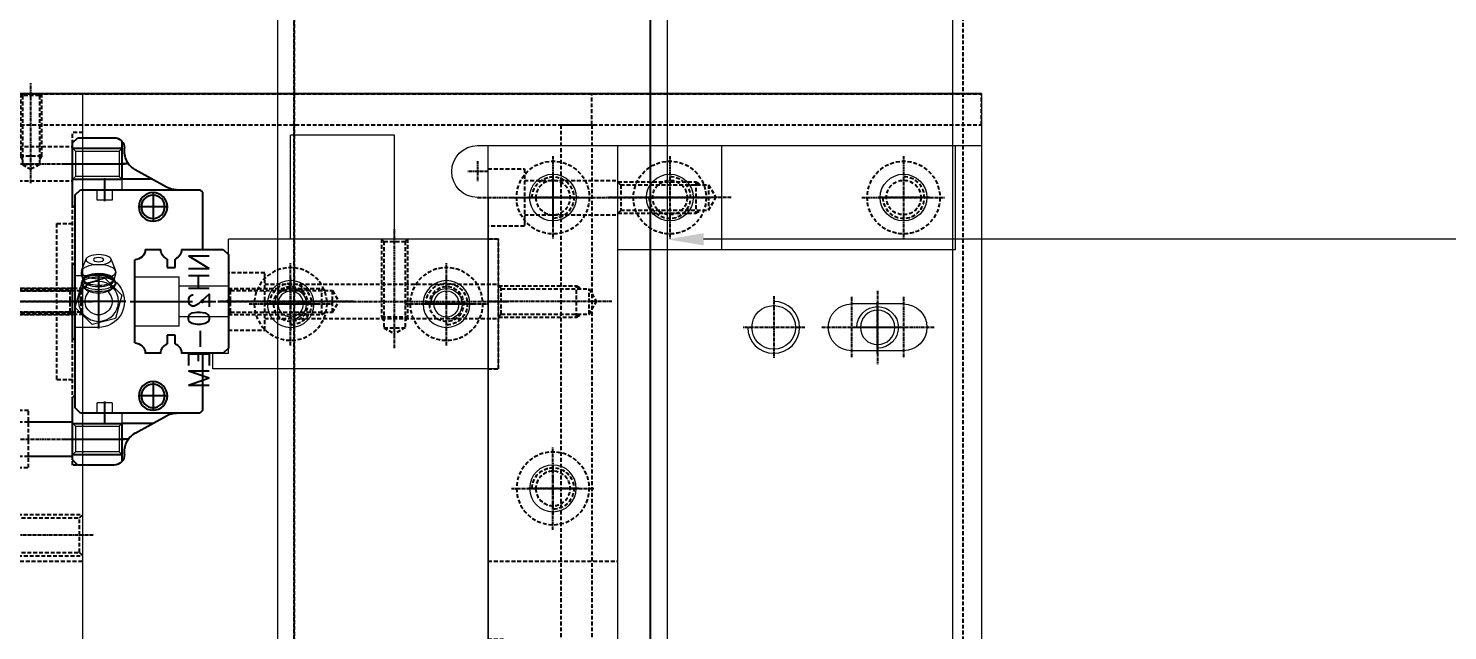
# Model space of a CAD drawing. Header units: millimetres. Extents: x -32759 to 129432, y 390 to 54305.
# Drawn here: x 21169 to 21442.2, y 26033.5 to 26149.5 of the extents above; entities that cross this region are included whole.
import ezdxf

# ---------------------------------------------------------------- set-up
doc = ezdxf.new("R2010")
doc.units = ezdxf.units.MM
for name, pattern in [('AM_ISO08W050', [18, 12, -1.5, 3, -1.5]), ('CENTER', [2, 1.25, -0.25, 0.25, -0.25]), ('HIDDEN', [0.375, 0.25, -0.125])]:
    doc.linetypes.add(name, pattern=pattern)
for name, color, linetype, lineweight in [('_BODY', 7, 'Continuous', 13), ('AM_4', 3, 'Continuous', 25), ('AM_5', 3, 'Continuous', 25), ('AM_7', 4, 'AM_ISO08W050', 25), ('AM_9', 253, 'Continuous', 0), ('ConnectionPoints', 7, 'Continuous', 50)]:
    doc.layers.add(name, color=color, linetype=linetype, lineweight=lineweight)
doc.layers.add('CL', color=1, linetype='CENTER')
doc.layers.add('HL', color=2, linetype='HIDDEN')
doc.styles.add('ROAMNS', font='romans.shx', dxfattribs={"width": 0.8, "bigfont": 'whgtxt.shx'})
doc.styles.add('한글', font='romans.shx', dxfattribs={"height": 4, "bigfont": 'whgtxt.shx'})
doc.dimstyles.new('2 작은 한덕_도면칫수', dxfattribs={"dimscale": 3.5, "dimtxt": 3.3, "dimasz": 2, "dimexe": 0.65, "dimexo": 1.25, "dimgap": 1, "dimtad": 1, "dimdec": 1, "dimrnd": 0.5, "dimdsep": 46, "dimtxsty": 'ROAMNS', "dimcen": 0, "dimclrd": 7, "dimclre": 7, "dimclrt": 2, "dimadec": 0, "dimazin": 2, "dimtp": 0.1, "dimtm": 0.1, "dimtfac": 0.71, "dimtdec": 1, "dimtmove": 0, "dimatfit": 3, "dimfxl": 1, "dimlwd": -1, "dimlwe": -1, "dimarcsym": 1})

# ---------------------------------------------------------------- blocks, each defined once
blk = doc.blocks.new('*D1435')
at = {"color": 7, "linetype": 'ByBlock', "ltscale": 0.5, "transparency": 16777216}
for p, q in [((270973.91, 139657.39), (270973.91, 138826.55)), ((269635.91, 139041.5), (269635.91, 138826.55)), ((270966.91, 138828.83), (269642.91, 138828.83))]:
    blk.add_line(p, q, dxfattribs=at)
at = {"color": 7, "ltscale": 0.5, "transparency": 16777216}
for points in [[(269642.91, 138830), (269642.91, 138827.66), (269635.91, 138828.83)], [(270966.91, 138830), (270966.91, 138827.66), (270973.91, 138828.83)]]:
    blk.add_solid(points, dxfattribs=at)
at = {"layer": 'Defpoints', "color": 0, "ltscale": 0.5, "transparency": 16777216}
for p in [(270973.91, 139661.76), (269635.91, 139045.87), (269635.91, 138828.83)]:
    blk.add_point(p, dxfattribs=at)
at = {"color": 2, "ltscale": 0.5, "transparency": 16777216, "insert": (270304.91, 138838.1), "char_height": 11.55, "attachment_point": 5, "style": 'ROAMNS'}
blk.add_mtext('1338', dxfattribs=at)
blk = doc.blocks.new('yiiyik')
at = {"ltscale": 0.5}
for p, q in [((205215.39, 28869.14), (202315.39, 28869.14)), ((202315.39, 28794.14), (205215.39, 28794.14))]:
    blk.add_line(p, q, dxfattribs=at)
at = {"layer": 'HL', "ltscale": 3}
for p, q in [((202315.39, 28865.94), (205215.39, 28865.94)), ((202315.39, 28797.34), (205215.39, 28797.34))]:
    blk.add_line(p, q, dxfattribs=at)
blk = doc.blocks.new('78544')
at = {"color": 0}
blk.add_blockref('yiiyik', (-12321.08, -5825.08), dxfattribs=at)
blk = doc.blocks.new('5WW')
at = {"ltscale": 0.5}
for p, q in [((194368.82, 19052.97), (192913.82, 19052.97)), ((192913.82, 18977.97), (194368.82, 18977.97))]:
    blk.add_line(p, q, dxfattribs=at)
at = {"layer": 'HL', "ltscale": 3}
for p, q in [((192913.82, 19049.77), (194368.82, 19049.77)), ((192913.82, 18981.17), (194368.82, 18981.17))]:
    blk.add_line(p, q, dxfattribs=at)
blk = doc.blocks.new('567W55')
at = {"ltscale": 0.5}
blk.add_line((194983.82, 20204.46), (194373.82, 20204.46), dxfattribs=at)
blk = doc.blocks.new('574534')
for name, p in [('567W55', (0, 0)), ('5WW', (615, 1151.49))]:
    blk.add_blockref(name, p)
blk = doc.blocks.new('TUWW')
at = {"ltscale": 0.5}
blk.add_circle((205051.78, 17531.93), 3.32, dxfattribs=at)
at = {"color": 1, "ltscale": 0.5}
blk.add_arc((205051.78, 17531.93), 4, 270, 180, dxfattribs=at)
at = {"layer": 'CL', "ltscale": 0.5}
for p, q in [((205051.78, 17536.93), (205051.78, 17526.93)), ((205046.78, 17531.93), (205056.78, 17531.93))]:
    blk.add_line(p, q, dxfattribs=at)
blk = doc.blocks.new('573QR')
at = {"ltscale": 0.5}
for p, q in [((204990.39, 18169.2), (204670.39, 18169.2)), ((204990.39, 17804.2), (204990.39, 18169.2))]:
    blk.add_line(p, q, dxfattribs=at)
blk.add_blockref('TUWW', (-106.39, 617.27))
blk = doc.blocks.new('46YWWRW')
at = {"layer": 'HL', "ltscale": 3}
for p, q in [((205225.37, 17333.38), (205590.37, 17333.38)), ((205515.37, 17327.38), (205515.37, 17333.38)), ((205590.37, 17327.38), (205590.37, 17333.38)), ((205225.37, 17327.38), (205590.37, 17327.38))]:
    blk.add_line(p, q, dxfattribs=at)
blk = doc.blocks.new('567ETW')
at = {"layer": 'HL', "ltscale": 3}
for p, q in [((204676.39, 17327.38), (204676.39, 17333.38)), ((204984.39, 17333.38), (204676.39, 17333.38)), ((204984.39, 17327.38), (204984.39, 17333.38)), ((204984.39, 17327.38), (204676.39, 17327.38))]:
    blk.add_line(p, q, dxfattribs=at)
blk = doc.blocks.new('56WERWR')
for name, p in [('573QR', (0, 203.47)), ('567ETW', (0, 964.29))]:
    blk.add_blockref(name, p)
at = {"xscale": -1, "rotation": 270}
blk.add_blockref('46YWWRW', (187657.01, -187217.7), dxfattribs=at)
blk = doc.blocks.new('rtuwerw')
at = {"color": 6, "ltscale": 0.5}
blk.add_line((217091.65, 19895.93), (217428.65, 19895.93), dxfattribs=at)
at = {"layer": 'HL', "ltscale": 3}
blk.add_line((217089.65, 19897.93), (217428.65, 19897.93), dxfattribs=at)
blk = doc.blocks.new('6rw4w')
blk.add_blockref('rtuwerw', (-2107.45, 2362.63))
blk = doc.blocks.new('T7IRTY')
at = {"layer": 'AM_4'}
for p, q in [((294078.03, 23800.7), (294077.03, 23799.71)), ((294090.04, 23800.7), (294078.03, 23800.7)), ((294090.53, 23800.21), (294090.04, 23800.7)), ((294101.53, 23800.7), (294101.03, 23800.21)), ((294115.54, 23800.7), (294101.53, 23800.7)), ((294116.03, 23800.21), (294115.54, 23800.7)), ((294127.03, 23800.7), (294126.53, 23800.21)), ((294139.04, 23800.7), (294127.03, 23800.7)), ((294140.03, 23799.71), (294139.04, 23800.7)), ((294077.03, 23799.71), (294077.03, 23792.7)), ((294088.03, 23800.2), (294087.03, 23799.2)), ((294087.03, 23799.2), (294087.03, 23776.2)), ((294129.03, 23800.2), (294088.03, 23800.2)), ((294101.03, 23800.21), (294090.53, 23800.21)), ((294126.53, 23800.21), (294116.03, 23800.21)), ((294130.03, 23799.2), (294129.03, 23800.2)), ((294130.03, 23776.2), (294130.03, 23799.2)), ((294140.03, 23792.7), (294140.03, 23799.71)), ((294077.71, 23791.2), (294085.03, 23791.2)), ((294079.68, 23790.7), (294079.03, 23790.7)), ((294082.03, 23789.94), (294082.03, 23791.2)), ((294085.03, 23785.31), (294085.03, 23791.2)), ((294132.03, 23785.31), (294132.03, 23791.2)), ((294132.03, 23791.2), (294139.36, 23791.2)), ((294135.03, 23789.94), (294135.03, 23791.2)), ((294138.03, 23790.7), (294137.39, 23790.7)), ((294086.53, 23782.61), (294083.18, 23788.65)), ((294116.52, 23788.7), (294100.55, 23788.7)), ((294133.89, 23788.65), (294130.54, 23782.61)), ((294098.53, 23786.7), (294098.53, 23783.72)), ((294118.53, 23783.72), (294118.53, 23786.7)), ((294100.38, 23782.46), (294102.03, 23782.46)), ((294102.03, 23782.45), (294100.38, 23782.45)), ((294102.03, 23782.46), (294102.03, 23780.96)), ((294115.03, 23782.46), (294116.69, 23782.46)), ((294115.03, 23780.96), (294115.03, 23782.46)), ((294116.69, 23782.45), (294115.03, 23782.45)), ((294098.53, 23779.7), (294098.53, 23771.7)), ((294102.03, 23780.96), (294100.38, 23780.96)), ((294116.69, 23780.96), (294115.03, 23780.96)), ((294118.53, 23771.7), (294118.53, 23779.7)), ((294087.03, 23776.2), (294087.53, 23775.7)), ((294129.53, 23775.7), (294130.03, 23776.2)), ((294087.53, 23775.7), (294098.53, 23775.7)), ((294118.53, 23775.7), (294129.53, 23775.7)), ((294098.53, 23771.7), (294099.53, 23770.7)), ((294099.53, 23770.7), (294117.53, 23770.7)), ((294117.53, 23770.7), (294118.53, 23771.7))]:
    blk.add_line(p, q, dxfattribs=at)
for points in [[(294082.03, 23789.94), (294082.29, 23789.74), (294082.52, 23789.52), (294082.75, 23789.28), (294082.95, 23789.02), (294083.18, 23788.65)], [(294133.89, 23788.65), (294134.06, 23788.92), (294134.24, 23789.18), (294134.46, 23789.43), (294134.7, 23789.66), (294135.03, 23789.94)]]:
    blk.add_lwpolyline(points, dxfattribs=at)
for centre, radius in [((294090.33, 23785.2), 2.75), ((294090.33, 23785.2), 2.25), ((294126.73, 23785.2), 2.75), ((294126.73, 23785.2), 2.25)]:
    blk.add_circle(centre, radius, dxfattribs=at)
for centre, radius, start, end in [((294079.03, 23792.7), 2, 180, 270), ((294138.03, 23792.7), 2, 270, 0), ((294079.68, 23786.7), 4, 53.9938, 90), ((294137.39, 23786.7), 4, 90, 126.0063), ((294098.46, 23788.78), 2.08, 271.9595, 357.9866), ((294118.61, 23788.78), 2.08, 182.0134, 268.0405), ((294083.03, 23780.67), 4, 0, 29.0571), ((294098.46, 23781.64), 2.08, 23.1458, 88.0405), ((294098.46, 23781.64), 2.08, 23.1458, 88.0405), ((294118.61, 23781.64), 2.08, 91.9595, 156.8542), ((294118.61, 23781.64), 2.08, 91.9595, 156.8534), ((294134.03, 23780.67), 4, 150.9429, 180), ((294098.46, 23781.78), 2.08, 271.9595, 336.8542), ((294118.61, 23781.78), 2.08, 203.1458, 268.0405)]:
    blk.add_arc(centre, radius, start, end, dxfattribs=at)
at = {"layer": 'AM_5'}
for p, q in [((294079.03, 23800.7), (294079.03, 23791.2)), ((294085.03, 23800.7), (294085.03, 23791.2)), ((294132.03, 23800.7), (294132.03, 23791.2)), ((294138.03, 23800.7), (294138.03, 23791.2))]:
    blk.add_line(p, q, dxfattribs=at)
at = {"layer": 'AM_7'}
for p, q in [((294082.03, 23802.23), (294082.03, 23790.68)), ((294108.53, 23790.45), (294108.53, 23800.95)), ((294135.03, 23802.23), (294135.03, 23790.68)), ((294103.28, 23795.7), (294113.78, 23795.7)), ((294089.23, 23794.5), (294084.83, 23794.5)), ((294132.23, 23794.5), (294127.83, 23794.5)), ((294108.53, 23789.6), (294108.53, 23769.8)), ((294090.33, 23782.32), (294090.33, 23788.09)), ((294126.73, 23782.32), (294126.73, 23788.09)), ((294087.45, 23785.2), (294093.22, 23785.2)), ((294123.85, 23785.2), (294129.62, 23785.2))]:
    blk.add_line(p, q, dxfattribs=at)
at = {"layer": 'AM_9'}
for p, q in [((294079.03, 23800.7), (294079.58, 23800.16)), ((294084.49, 23800.16), (294085.03, 23800.7)), ((294132.03, 23800.7), (294132.58, 23800.16)), ((294137.49, 23800.16), (294138.03, 23800.7)), ((294079.58, 23800.16), (294079.58, 23791.75)), ((294079.58, 23800.16), (294084.49, 23800.16)), ((294084.49, 23791.75), (294084.49, 23800.16)), ((294102.6, 23798.96), (294100.34, 23798.07)), ((294103.53, 23800.2), (294103.53, 23795.7)), ((294104.27, 23798.66), (294103.99, 23798.31)), ((294104, 23798.33), (294104.02, 23798.35)), ((294105.27, 23798.97), (294104.07, 23794.51)), ((294105.23, 23799), (294104.87, 23799)), ((294109.73, 23800.17), (294105.27, 23798.97)), ((294106.41, 23797.96), (294105.83, 23798.66)), ((294113, 23796.9), (294109.73, 23800.17)), ((294113.53, 23795.7), (294113.53, 23800.2)), ((294132.58, 23800.16), (294132.58, 23791.75)), ((294132.58, 23800.16), (294137.49, 23800.16)), ((294137.49, 23791.75), (294137.49, 23800.16)), ((294089.03, 23795.95), (294087.03, 23795.95)), ((294089.03, 23793.05), (294089.03, 23795.95)), ((294111.8, 23792.44), (294113, 23796.9)), ((294128.03, 23793.05), (294128.03, 23795.95)), ((294130.03, 23795.95), (294128.03, 23795.95)), ((294087.03, 23793.05), (294089.03, 23793.05)), ((294100.34, 23793.33), (294102.6, 23792.45)), ((294103.99, 23793.1), (294104.27, 23792.75)), ((294104.07, 23794.51), (294107.34, 23791.24)), ((294104.87, 23792.4), (294105.23, 23792.4)), ((294105.83, 23792.75), (294106.41, 23793.45)), ((294107.34, 23791.24), (294111.8, 23792.44)), ((294128.03, 23793.05), (294130.03, 23793.05)), ((294079.58, 23791.75), (294079.03, 23791.2)), ((294079.58, 23791.75), (294084.49, 23791.75)), ((294085.03, 23791.2), (294084.49, 23791.75)), ((294085.03, 23791.2), (294087.03, 23791.2)), ((294130.03, 23791.2), (294132.03, 23791.2)), ((294132.58, 23791.75), (294132.03, 23791.2)), ((294132.58, 23791.75), (294137.49, 23791.75)), ((294138.03, 23791.2), (294137.49, 23791.75)), ((294103.78, 23788.7), (294103.78, 23780.2)), ((294113.28, 23780.2), (294113.28, 23788.7)), ((294098.53, 23783.72), (294098.53, 23783.72)), ((294118.53, 23783.72), (294118.53, 23783.72)), ((294100.38, 23780.95), (294102.03, 23780.95)), ((294102.03, 23780.95), (294102.03, 23780.96)), ((294113.28, 23780.2), (294103.78, 23780.2)), ((294105.53, 23780.2), (294105.53, 23770.7)), ((294111.53, 23770.7), (294111.53, 23780.2)), ((294115.03, 23780.96), (294115.03, 23780.95)), ((294115.03, 23780.95), (294116.69, 23780.95))]:
    blk.add_line(p, q, dxfattribs=at)
for points in [[(294104.18, 23798.49), (294104.23, 23798.52), (294104.3, 23798.54), (294104.37, 23798.56), (294104.45, 23798.55), (294104.52, 23798.52), (294104.58, 23798.49)], [(294105.25, 23797.7), (294105.25, 23797.69), (294105.14, 23797.52)], [(294106.4, 23797.96), (294106.38, 23797.99), (294106.21, 23798.12), (294106.01, 23798.18), (294105.8, 23798.15), (294105.58, 23798.04), (294105.47, 23797.95), (294105.36, 23797.83), (294105.25, 23797.7)], [(294106.64, 23797.48), (294106.53, 23797.77), (294106.4, 23797.96)], [(294106.64, 23793.92), (294106.78, 23794.33), (294106.89, 23794.78), (294106.95, 23795.25), (294106.97, 23795.75), (294106.95, 23796.22), (294106.87, 23796.7), (294106.77, 23797.1), (294106.64, 23797.48)], [(294104.09, 23792.98), (294104.09, 23792.99), (294104.01, 23793.07), (294104, 23793.08)], [(294104.58, 23792.91), (294104.53, 23792.89), (294104.46, 23792.86), (294104.39, 23792.85), (294104.31, 23792.86), (294104.24, 23792.89), (294104.22, 23792.9)], [(294105.14, 23793.89), (294105.29, 23793.66), (294105.45, 23793.48), (294105.65, 23793.33), (294105.84, 23793.24), (294106.04, 23793.23), (294106.22, 23793.29), (294106.39, 23793.43), (294106.4, 23793.45)], [(294106.4, 23793.45), (294106.53, 23793.65), (294106.64, 23793.92)]]:
    blk.add_lwpolyline(points, dxfattribs=at)
blk.add_circle((294108.53, 23795.7), 3.85, dxfattribs=at)
for centre, radius, start, end in [((294102.82, 23795.7), 3.3, 57.5686, 90), ((294108.53, 23795.7), 2.6, 223.2105, 136.7895), ((294108.53, 23795.7), 5, 180, 0), ((294102.82, 23795.7), 3.3, 270, 302.4314), ((294098.46, 23788.77), 2.08, 271.9595, 358.108), ((294118.61, 23788.77), 2.08, 181.892, 268.0405), ((294098.46, 23781.77), 2.08, 271.9595, 336.8542), ((294118.61, 23781.77), 2.08, 203.1458, 268.0405)]:
    blk.add_arc(centre, radius, start, end, dxfattribs=at)
for centre, major_axis in [((294100.5, 23795.7), (0, -2.4)), ((294102.82, 23795.7), (0, -3.3)), ((294104.51, 23795.7), (0, -2.91)), ((294104.87, 23795.7), (0, -3.3)), ((294105.23, 23795.7), (0, -3.3)), ((294100.5, 23795.7), (0, 1))]:
    blk.add_ellipse(centre, major_axis=major_axis, ratio=0.406737, dxfattribs=at)
blk.add_ellipse((294104.29, 23795.7), major_axis=(0, -2.88), ratio=0.406737, start_param=6.513207, end_param=12.682655, dxfattribs=at)
at = {"layer": 'ConnectionPoints'}
for p in [(294108.53, 23775.7, -20), (294108.53, 23775.7, -20), (294108.53, 23775.7, -20), (294108.53, 23770.7)]:
    blk.add_point(p, dxfattribs=at)
at = {"ltscale": 0.5, "style": '한글'}
blk.add_text('NH20-EM', height=4, dxfattribs=at).set_placement((294099.1, 23774.41))
blk = doc.blocks.new('tyhrr')
at = {"ltscale": 0.5}
for p, q in [((216971.98, 44596.03), (216991.98, 44596.03)), ((216971.98, 44596.03), (216971.98, 44576.03)), ((216991.98, 44596.03), (216991.98, 44576.03)), ((216971.98, 44576.03), (216991.98, 44576.03))]:
    blk.add_line(p, q, dxfattribs=at)
blk = doc.blocks.new('54urf')
at = {"layer": 'CL', "ltscale": 0.5}
blk.add_line((243137.21, 51724.08), (243113.41, 51724.08), dxfattribs=at)
at = {"layer": 'HL', "ltscale": 3}
for p, q in [((243115.41, 51727.08), (243115.95, 51726.53)), ((243115.41, 51727.08), (243130.41, 51727.08)), ((243130.41, 51727.08), (243130.41, 51721.08)), ((243130.41, 51727.08), (243131.34, 51726.53)), ((243115.95, 51726.53), (243115.95, 51721.62)), ((243115.95, 51726.53), (243132.86, 51726.53)), ((243132.86, 51726.53), (243132.86, 51721.62)), ((243132.86, 51726.53), (243134.28, 51724.08)), ((243115.41, 51721.08), (243115.95, 51721.62)), ((243115.95, 51721.62), (243132.86, 51721.62)), ((243130.41, 51721.08), (243131.34, 51721.62)), ((243132.86, 51721.62), (243134.28, 51724.08)), ((243115.41, 51721.08), (243130.41, 51721.08))]:
    blk.add_line(p, q, dxfattribs=at)
blk = doc.blocks.new('U9I')
at = {"layer": 'CL', "ltscale": 0.5}
for p, q in [((214985.86, 45040.21), (214985.86, 45030.21)), ((214980.86, 45035.21), (214990.86, 45035.21))]:
    blk.add_line(p, q, dxfattribs=at)
at = {"layer": 'HL', "ltscale": 3}
blk.add_circle((214985.86, 45035.21), 3.32, dxfattribs=at)
blk.add_arc((214985.86, 45035.21), 4, 270, 180, dxfattribs=at)
blk = doc.blocks.new('tyuiwrw')
at = {"ltscale": 0.5}
for p, q in [((215968.57, 45365.36), (215968.57, 45345.36)), ((215968.57, 45365.36), (216033.57, 45365.36)), ((215988.57, 45365.36), (215988.57, 45345.36)), ((216033.57, 45365.36), (216033.57, 45345.36)), ((215968.57, 45345.36), (216033.57, 45345.36))]:
    blk.add_line(p, q, dxfattribs=at)
at = {"extrusion": (0, 0, -1), "zscale": -1}
for name, p, rotation in [('U9I', (-170943.37, -169630.5), 90), ('U9I', (-170988.37, -169630.5), 90), ('54urf', (27146.83, 97079.44), 180)]:
    blk.add_blockref(name, p, dxfattribs=dict(at, rotation=rotation))
blk = doc.blocks.new('56ryu6u')
at = {"layer": 'CL', "ltscale": 0.5}
blk.add_line((289834.86, 32314.43), (289834.86, 32293.43), dxfattribs=at)
at = {"layer": 'HL', "ltscale": 3}
for p, q in [((289832.4, 32311.89), (289831.86, 32312.43)), ((289831.86, 32295.43), (289831.86, 32312.43)), ((289837.32, 32311.89), (289837.86, 32312.43)), ((289837.86, 32295.43), (289837.86, 32312.43)), ((289832.4, 32311.89), (289837.32, 32311.89)), ((289832.4, 32295.98), (289832.4, 32311.89)), ((289837.32, 32295.98), (289837.32, 32311.89)), ((289831.86, 32295.43), (289832.4, 32295.98)), ((289832.4, 32295.98), (289837.32, 32295.98)), ((289837.86, 32295.43), (289837.32, 32295.98))]:
    blk.add_line(p, q, dxfattribs=at)
blk = doc.blocks.new('t7ie56')
at = {"layer": 'HL', "ltscale": 3}
for p, q in [((286782.96, 33444.36), (286782.96, 33447.36)), ((286782.96, 33447.36), (286857.96, 33447.36)), ((286857.96, 33447.36), (286857.96, 33444.36))]:
    blk.add_line(p, q, dxfattribs=at)
for p in [(-3041.4, 1151.92), (-2987.4, 1151.92)]:
    blk.add_blockref('56ryu6u', p)
blk = doc.blocks.new('tywe')
at = {"layer": 'CL', "ltscale": 0.5}
blk.add_line((289853.7, 32050.75), (289832.7, 32050.75), dxfattribs=at)
at = {"layer": 'HL', "ltscale": 3}
for p, q in [((289843.1, 32043.75), (289843.1, 32057.75)), ((289843.1, 32057.75), (289851.7, 32057.75)), ((289843.1, 32055.25), (289834.7, 32055.25)), ((289843.1, 32046.25), (289834.7, 32046.25)), ((289851.7, 32043.75), (289843.1, 32043.75))]:
    blk.add_line(p, q, dxfattribs=at)
blk = doc.blocks.new('t7ury')
at = {"layer": 'CL', "ltscale": 0.5}
blk.add_line((288271.31, 33815.77), (288247.31, 33815.77), dxfattribs=at)
at = {"layer": 'HL', "ltscale": 3}
for p, q in [((288262.81, 33810.27), (288262.81, 33821.27)), ((288262.81, 33821.27), (288269.31, 33821.27)), ((288262.81, 33819.07), (288249.31, 33819.07)), ((288262.81, 33812.47), (288249.31, 33812.47)), ((288269.31, 33810.27), (288262.81, 33810.27))]:
    blk.add_line(p, q, dxfattribs=at)
blk = doc.blocks.new('ryurt')
at = {"rotation": 90}
for p in [(338858.56, -254730.72), (338946.56, -254730.72)]:
    blk.add_blockref('t7ury', p, dxfattribs=at)
blk = doc.blocks.new('ryr')
at = {"layer": 'CL', "ltscale": 0.5}
blk.add_line((305289.43, 32616.68), (305313.89, 32616.68), dxfattribs=at)
at = {"layer": 'HL', "ltscale": 3}
for p, q in [((305291.34, 32620.68), (305306.34, 32620.68)), ((305306.34, 32620.68), (305306.34, 32612.68)), ((305306.34, 32620.18), (305308.34, 32620.18)), ((305306.34, 32613.18), (305308.34, 32613.18)), ((305291.34, 32612.68), (305306.34, 32612.68))]:
    blk.add_line(p, q, dxfattribs=at)
blk = doc.blocks.new('54t43')
at = {"layer": 'CL', "ltscale": 0.5}
blk.add_line((295492.24, 32846.58), (295471.24, 32846.58), dxfattribs=at)
at = {"layer": 'HL', "ltscale": 3}
for p, q in [((295473.24, 32850.58), (295473.92, 32849.91)), ((295473.24, 32850.58), (295490.24, 32850.58)), ((295489.57, 32849.91), (295490.24, 32850.58)), ((295473.92, 32849.91), (295473.92, 32843.26)), ((295473.92, 32849.91), (295489.57, 32849.91)), ((295489.57, 32849.91), (295489.57, 32843.26)), ((295473.24, 32842.58), (295473.92, 32843.26)), ((295473.24, 32842.58), (295490.24, 32842.58)), ((295473.92, 32843.26), (295489.57, 32843.26)), ((295489.57, 32843.26), (295490.24, 32842.58))]:
    blk.add_line(p, q, dxfattribs=at)
blk = doc.blocks.new('ryurre')
at = {"ltscale": 0.5}
blk.add_circle((288333.94, 33797.74), 2.46, dxfattribs=at)
at = {"color": 1, "ltscale": 0.5}
blk.add_arc((288333.94, 33797.74), 3, 270, 180, dxfattribs=at)
at = {"layer": 'CL', "ltscale": 0.5}
for p, q in [((288333.94, 33801.74), (288333.94, 33793.74)), ((288329.94, 33797.74), (288337.94, 33797.74))]:
    blk.add_line(p, q, dxfattribs=at)
blk = doc.blocks.new('yutr')
for p in [(16722.84, -271.66), (16782.84, -271.66)]:
    blk.add_blockref('ryurre', p)
blk = doc.blocks.new('6TUYRTYR')
at = {"rotation": 270}
blk.add_blockref('tywe', (262808.24, 323370.29), dxfattribs=at)
blk = doc.blocks.new('uoe4t')
at = {"layer": 'CL', "ltscale": 0.5}
blk.add_line((294885.29, 32336.56), (294864.29, 32336.56), dxfattribs=at)
at = {"layer": 'HL', "ltscale": 3}
for p, q in [((294866.29, 32339.06), (294866.73, 32338.63)), ((294866.29, 32339.06), (294879.29, 32339.06)), ((294866.73, 32338.63), (294866.73, 32334.5)), ((294866.73, 32338.63), (294881.36, 32338.63)), ((294879.29, 32339.06), (294879.29, 32334.06)), ((294879.29, 32339.06), (294880.04, 32338.63)), ((294881.36, 32338.63), (294881.36, 32334.5)), ((294881.36, 32338.63), (294882.55, 32336.56)), ((294866.29, 32334.06), (294866.73, 32334.5)), ((294866.73, 32334.5), (294881.36, 32334.5)), ((294879.29, 32334.06), (294880.04, 32334.5)), ((294881.36, 32334.5), (294882.55, 32336.56)), ((294866.29, 32334.06), (294879.29, 32334.06))]:
    blk.add_line(p, q, dxfattribs=at)
blk = doc.blocks.new('r5yrty')
at = {"layer": 'CL', "ltscale": 0.5}
blk.add_line((305148.86, 32015.19), (305126.86, 32015.19), dxfattribs=at)
at = {"layer": 'HL', "ltscale": 3}
for p, q in [((305128.86, 32017.69), (305129.29, 32017.26)), ((305128.86, 32017.69), (305146.86, 32017.69)), ((305129.29, 32017.26), (305129.29, 32013.12)), ((305129.29, 32017.26), (305146.43, 32017.26)), ((305146.43, 32017.26), (305146.86, 32017.69)), ((305146.43, 32017.26), (305146.43, 32013.12)), ((305128.86, 32012.69), (305129.29, 32013.12)), ((305128.86, 32012.69), (305146.86, 32012.69)), ((305129.29, 32013.12), (305146.43, 32013.12)), ((305146.43, 32013.12), (305146.86, 32012.69))]:
    blk.add_line(p, q, dxfattribs=at)
blk = doc.blocks.new('678ryr')
at = {"layer": 'CL', "ltscale": 0.5}
blk.add_line((221745.57, 19805.85), (221725.57, 19805.85), dxfattribs=at)
at = {"layer": 'HL', "ltscale": 3}
for p, q in [((221727.57, 19808.35), (221728, 19807.92)), ((221727.57, 19808.35), (221743.57, 19808.35)), ((221743.14, 19807.92), (221743.57, 19808.35)), ((221728, 19807.92), (221728, 19803.78)), ((221728, 19807.92), (221743.14, 19807.92)), ((221743.14, 19807.92), (221743.14, 19803.78)), ((221727.57, 19803.35), (221728, 19803.78)), ((221727.57, 19803.35), (221743.57, 19803.35)), ((221728, 19803.78), (221743.14, 19803.78)), ((221743.14, 19803.78), (221743.57, 19803.35))]:
    blk.add_line(p, q, dxfattribs=at)
blk = doc.blocks.new('y8iertee')
at = {"layer": 'CL', "ltscale": 0.5}
blk.add_line((221116.94, 20073.1), (221138.94, 20073.1), dxfattribs=at)
at = {"layer": 'HL', "ltscale": 3}
for p, q in [((221118.94, 20078.6), (221125.44, 20078.6)), ((221125.44, 20078.6), (221125.44, 20067.6)), ((221125.44, 20076.4), (221136.94, 20076.4)), ((221125.44, 20069.8), (221136.94, 20069.8)), ((221125.44, 20067.6), (221118.94, 20067.6))]:
    blk.add_line(p, q, dxfattribs=at)
blk = doc.blocks.new('575te')
at = {"layer": 'CL', "ltscale": 0.5}
blk.add_line((218687.88, 16677), (218706.88, 16677), dxfattribs=at)
at = {"layer": 'HL', "ltscale": 3}
for p, q in [((218689.88, 16682.5), (218696.38, 16682.5)), ((218696.38, 16682.5), (218696.38, 16671.5)), ((218696.38, 16680.3), (218704.88, 16680.3)), ((218696.38, 16671.5), (218689.88, 16671.5)), ((218696.38, 16673.7), (218704.88, 16673.7))]:
    blk.add_line(p, q, dxfattribs=at)
blk = doc.blocks.new('678erte3')
at = {"layer": 'CL', "ltscale": 0.5}
blk.add_line((234021.92, 18492.67), (234002.72, 18492.67), dxfattribs=at)
at = {"layer": 'HL', "ltscale": 3}
for p, q in [((234004.72, 18494.67), (234005.1, 18494.29)), ((234004.72, 18494.67), (234016.72, 18494.67)), ((234005.1, 18494.29), (234005.1, 18491.05)), ((234005.1, 18494.29), (234018.34, 18494.29)), ((234016.72, 18494.67), (234016.72, 18490.67)), ((234016.72, 18494.67), (234017.38, 18494.29)), ((234018.34, 18494.29), (234018.34, 18491.05)), ((234018.34, 18494.29), (234019.28, 18492.67)), ((234018.34, 18491.05), (234019.28, 18492.67)), ((234004.72, 18490.67), (234005.1, 18491.05)), ((234004.72, 18490.67), (234016.72, 18490.67)), ((234005.1, 18491.05), (234018.34, 18491.05)), ((234016.72, 18490.67), (234017.38, 18491.05))]:
    blk.add_line(p, q, dxfattribs=at)
blk = doc.blocks.new('tyweds')
at = {"ltscale": 0.5}
for p, q in [((213187.37, 44090.51), (213187.37, 44070.51)), ((213187.37, 44090.51), (213507.37, 44090.51)), ((213507.37, 44090.51), (213507.37, 44070.51)), ((213187.37, 44070.51), (213507.37, 44070.51)), ((213217.87, 44070.51), (213217.87, 44072.51)), ((213217.87, 44072.51), (213237.87, 44072.51)), ((213237.87, 44072.51), (213237.87, 44070.51)), ((213456.87, 44070.51), (213456.87, 44072.51)), ((213456.87, 44072.51), (213476.87, 44072.51)), ((213476.87, 44072.51), (213476.87, 44070.51))]:
    blk.add_line(p, q, dxfattribs=at)
at = {"layer": 'HL', "ltscale": 3}
for p, q in [((213194.87, 44090.51), (213194.87, 44088.51)), ((213258.87, 44090.51), (213258.87, 44088.51)), ((213277.37, 44070.51), (213277.37, 44090.51)), ((213305.37, 44090.51), (213305.37, 44087.51)), ((213327.37, 44070.51), (213327.37, 44090.51)), ((213367.37, 44070.51), (213367.37, 44090.51)), ((213389.37, 44090.51), (213389.37, 44087.51)), ((213417.37, 44070.51), (213417.37, 44090.51)), ((213435.87, 44090.51), (213435.87, 44088.51)), ((213499.87, 44090.51), (213499.87, 44088.51)), ((213258.87, 44088.51), (213194.87, 44088.51)), ((213212.37, 44085.51), (213212.37, 44088.51)), ((213242.37, 44085.51), (213242.37, 44088.51)), ((213305.37, 44087.51), (213389.37, 44087.51)), ((213435.87, 44088.51), (213499.87, 44088.51)), ((213452.37, 44085.51), (213452.37, 44088.51)), ((213482.37, 44085.51), (213482.37, 44088.51)), ((213242.37, 44085.51), (213212.37, 44085.51)), ((213452.37, 44085.51), (213482.37, 44085.51)), ((213221.37, 44073.51), (213473.37, 44073.51)), ((213221.37, 44073.51), (213221.37, 44070.51)), ((213473.37, 44073.51), (213473.37, 44070.51))]:
    blk.add_line(p, q, dxfattribs=at)
for name, p, rotation in [('ryr', (245914.05, -261217.83), 90), ('ryr', (246014.05, -261217.83), 90), ('54t43', (246118.95, -251399.73), 90), ('54t43', (246163.95, -251399.73), 90), ('54t43', (246193.95, -251399.73), 90), ('54t43', (246223.95, -251399.73), 90), ('54t43', (246268.95, -251399.73), 90), ('r5yrty', (181452.18, 349219.37), 270), ('uoe4t', (245531.44, -250795.78), 90), ('uoe4t', (245546.44, -250795.78), 90), ('575te', (229930.87, -174616.37), 90), ('tywe', (181330.63, 333922.21), 270), ('575te', (230117.87, -174616.37), 90), ('y8iertee', (233513.97, -177048.43), 90), ('678ryr', (233273.22, -177655.06), 90), ('y8iertee', (233566.97, -177048.43), 90)]:
    blk.add_blockref(name, p, dxfattribs=dict(rotation=rotation))
at = {"xscale": -1}
for name, p, rotation in [('r5yrty', (245242.56, 349219.37), 90), ('y8iertee', (193127.77, -177048.43), 270), ('678ryr', (193421.52, -177655.06), 270), ('y8iertee', (193180.77, -177048.43), 270)]:
    blk.add_blockref(name, p, dxfattribs=dict(at, rotation=rotation))
for name, p in [('ryurt', (-91739.41, 10551.92)), ('t7ie56', (-73473.09, 10626.15)), ('yutr', (-91739.41, 10551.92))]:
    blk.add_blockref(name, p)
at = {"color": 6}
blk.add_blockref('6TUYRTYR', (-81545.61, 10551.92), dxfattribs=at)
at = {"xscale": -1}
blk.add_blockref('678erte3', (447512.09, 25587.84), dxfattribs=at)
blk = doc.blocks.new('uyer')
at = {"layer": 'CL', "ltscale": 0.5}
blk.add_line((289760.37, 32188.48), (289734.37, 32188.48), dxfattribs=at)
at = {"layer": 'HL', "ltscale": 3}
for p, q in [((289736.37, 32190.98), (289736.8, 32190.55)), ((289736.37, 32190.98), (289754.37, 32190.98)), ((289736.8, 32190.55), (289736.8, 32186.41)), ((289736.8, 32190.55), (289756.43, 32190.55)), ((289754.37, 32190.98), (289754.37, 32185.98)), ((289754.37, 32190.98), (289755.12, 32190.55)), ((289756.43, 32190.55), (289756.43, 32186.41)), ((289756.43, 32190.55), (289757.63, 32188.48)), ((289756.43, 32186.41), (289757.63, 32188.48)), ((289736.37, 32185.98), (289736.8, 32186.41)), ((289736.37, 32185.98), (289754.37, 32185.98)), ((289736.8, 32186.41), (289756.43, 32186.41)), ((289754.37, 32185.98), (289755.12, 32186.41))]:
    blk.add_line(p, q, dxfattribs=at)
blk = doc.blocks.new('YTUWEW')
at = {"layer": 'CL', "ltscale": 0.5}
blk.add_line((296671.57, 33543.23), (296727.57, 33543.23), dxfattribs=at)
at = {"layer": 'HL', "ltscale": 3}
for p, q in [((296673.57, 33548.73), (296680.57, 33548.73)), ((296680.57, 33548.73), (296680.57, 33537.73)), ((296680.57, 33546.53), (296725.57, 33546.53)), ((296680.57, 33539.93), (296725.57, 33539.93)), ((296680.57, 33537.73), (296673.57, 33537.73))]:
    blk.add_line(p, q, dxfattribs=at)
blk = doc.blocks.new('ureyre')
at = {"ltscale": 0.5}
blk.add_circle((240909.09, 36676.37), 2.46, dxfattribs=at)
at = {"color": 1, "ltscale": 0.5}
blk.add_arc((240909.09, 36676.37), 3, 270, 180, dxfattribs=at)
at = {"layer": 'CL', "ltscale": 0.5}
for p, q in [((240909.09, 36680.37), (240909.09, 36672.37)), ((240905.09, 36676.37), (240913.09, 36676.37))]:
    blk.add_line(p, q, dxfattribs=at)
blk = doc.blocks.new('6754574')
at = {"layer": 'CL', "ltscale": 0.5}
blk.add_line((240929.96, 34872.45), (240929.96, 34895.45), dxfattribs=at)
at = {"layer": 'HL', "ltscale": 3}
for p, q in [((240927.46, 34893.45), (240927.89, 34893.01)), ((240927.46, 34893.45), (240927.46, 34878.45)), ((240932.02, 34893.01), (240927.89, 34893.01)), ((240927.89, 34893.01), (240927.89, 34876.38)), ((240932.46, 34893.45), (240932.02, 34893.01)), ((240932.02, 34893.01), (240932.02, 34876.38)), ((240932.46, 34893.45), (240932.46, 34878.45)), ((240932.46, 34878.45), (240927.46, 34878.45)), ((240927.46, 34878.45), (240927.89, 34877.7)), ((240932.46, 34878.45), (240932.02, 34877.7)), ((240932.02, 34876.38), (240927.89, 34876.38)), ((240927.89, 34876.38), (240929.96, 34875.19)), ((240932.02, 34876.38), (240929.96, 34875.19))]:
    blk.add_line(p, q, dxfattribs=at)
blk = doc.blocks.new('yidgfyjt')
at = {"ltscale": 0.5}
for p, q in [((212790.87, 44128.48), (212815.87, 44128.48)), ((212790.87, 44128.48), (212790.87, 44073.48)), ((212815.87, 44128.48), (212815.87, 44076.48)), ((212793.87, 44076.48), (212815.87, 44076.48)), ((212793.87, 44073.48), (212793.87, 44076.48)), ((212790.87, 44073.48), (212793.87, 44073.48))]:
    blk.add_line(p, q, dxfattribs=at)
for name, p, rotation in [('YTUWEW', (246347.09, -252597.09), 90), ('6754574', (177922.42, 285038.43), 270), ('uyer', (244992.35, -245659.89), 90)]:
    blk.add_blockref(name, p, dxfattribs=dict(rotation=rotation))
for name, p in [('U9I', (-2182.5, -916.73)), ('ureyre', (-28105.72, 7442.1)), ('U9I', (-2182.5, -946.73)), ('ureyre', (-28105.72, 7412.1))]:
    blk.add_blockref(name, p)
blk = doc.blocks.new('73WEY')
at = {"layer": 'CL', "ltscale": 0.5}
blk.add_line((214993.63, 45114.79), (214993.63, 45143.79), dxfattribs=at)
at = {"layer": 'HL', "ltscale": 3}
for p, q in [((214990.33, 45123.79), (214990.33, 45141.79)), ((214996.93, 45123.79), (214996.93, 45141.79)), ((214988.13, 45116.79), (214988.13, 45123.79)), ((214988.13, 45123.79), (214999.13, 45123.79)), ((214999.13, 45123.79), (214999.13, 45116.79))]:
    blk.add_line(p, q, dxfattribs=at)
blk = doc.blocks.new('utyitrytu')
at = {"ltscale": 0.5}
blk.add_circle((317432.25, 30756.61), 2.46, dxfattribs=at)
at = {"color": 1, "ltscale": 0.5}
blk.add_arc((317432.25, 30756.61), 3, 270, 180, dxfattribs=at)
at = {"layer": 'CL', "ltscale": 0.5}
for p, q in [((317432.25, 30760.61), (317432.25, 30752.61)), ((317428.25, 30756.61), (317436.25, 30756.61))]:
    blk.add_line(p, q, dxfattribs=at)
blk = doc.blocks.new('t7erwtwt')
at = {"layer": 'CL', "ltscale": 0.5}
blk.add_line((214996.58, 45003.39), (214970.58, 45003.39), dxfattribs=at)
at = {"layer": 'HL', "ltscale": 3}
for p, q in [((214972.58, 45007.39), (214973.25, 45006.71)), ((214972.58, 45007.39), (214994.58, 45007.39)), ((214973.25, 45006.71), (214973.25, 45000.06)), ((214973.25, 45006.71), (214993.9, 45006.71)), ((214993.9, 45006.71), (214994.58, 45007.39)), ((214993.9, 45006.71), (214993.9, 45000.06)), ((214972.58, 44999.39), (214973.25, 45000.06)), ((214973.25, 45000.06), (214993.9, 45000.06)), ((214993.9, 45000.06), (214994.58, 44999.39)), ((214972.58, 44999.39), (214994.58, 44999.39))]:
    blk.add_line(p, q, dxfattribs=at)
blk = doc.blocks.new('t7ueqrr')
at = {"ltscale": 0.5}
for p, q in [((215375.15, 45380.36), (215675.15, 45380.36)), ((215375.15, 45355.36), (215375.15, 45380.36)), ((215675.15, 45355.36), (215675.15, 45380.36)), ((215375.15, 45355.36), (215675.15, 45355.36))]:
    blk.add_line(p, q, dxfattribs=at)
at = {"layer": 'CL', "ltscale": 0.5}
blk.add_line((215525.15, 45382.36), (215525.15, 45353.36), dxfattribs=at)
at = {"layer": 'HL', "ltscale": 3}
for p, q in [((215455.15, 45355.36), (215455.15, 45380.36)), ((215595.15, 45355.36), (215595.15, 45380.36)), ((215470.15, 45358.36), (215580.15, 45358.36)), ((215470.15, 45355.36), (215470.15, 45358.36)), ((215580.15, 45355.36), (215580.15, 45358.36)), ((215393.15, 45355.36), (215393.15, 45357.36)), ((215393.15, 45357.36), (215418.15, 45357.36)), ((215418.15, 45357.36), (215418.15, 45355.36)), ((215632.15, 45355.36), (215632.15, 45357.36)), ((215632.15, 45357.36), (215657.15, 45357.36)), ((215657.15, 45357.36), (215657.15, 45355.36))]:
    blk.add_line(p, q, dxfattribs=at)
for name, p, rotation in [('73WEY', (391.51, 238.56), 359.999999999885), ('73WEY', (430471.28, 90497.15), 180), ('t7erwtwt', (260493.54, -169614.22), 90), ('t7erwtwt', (260563.54, -169614.22), 90), ('54urf', (267129.22, -197758.05), 90), ('54urf', (267369.22, -197758.05), 90)]:
    blk.add_blockref(name, p, dxfattribs=dict(rotation=rotation))
at = {"xscale": -1, "rotation": 180}
blk.add_blockref('73WEY', (579.01, 90497.15), dxfattribs=at)
at = {"xscale": -1}
blk.add_blockref('73WEY', (430658.78, 238.56), dxfattribs=at)
for name, p in [('U9I', (399.28, 332.65)), ('U9I', (455.28, 332.65)), ('utyitrytu', (-101954.6, 14611.25)), ('U9I', (511.28, 332.65)), ('utyitrytu', (-101907.1, 14611.25)), ('U9I', (567.28, 332.65)), ('utyitrytu', (-101859.6, 14611.25)), ('U9I', (623.28, 332.65)), ('U9I', (679.28, 332.65))]:
    blk.add_blockref(name, p)
blk = doc.blocks.new('yrtwete')
at = {"ltscale": 0.5}
for p, q in [((214459.87, 41588.41), (214459.87, 41578.41)), ((214468.87, 41588.41), (214468.87, 41578.41))]:
    blk.add_line(p, q, dxfattribs=at)
for centre, start, end in [((214464.37, 41588.41), 0, 180), ((214464.37, 41578.41), 180, 0)]:
    blk.add_arc(centre, 4.5, start, end, dxfattribs=at)
at = {"layer": 'CL', "ltscale": 0.5}
for p, q in [((214464.37, 41594.31), (214464.37, 41572.52)), ((214470.26, 41588.41), (214458.48, 41588.41)), ((214471.43, 41583.41), (214457.31, 41583.41)), ((214470.26, 41578.41), (214458.48, 41578.41))]:
    blk.add_line(p, q, dxfattribs=at)
blk = doc.blocks.new('t7iwew')
at = {"ltscale": 0.5}
blk.add_circle((215328.44, 43179.99), 4.19, dxfattribs=at)
at = {"color": 1, "ltscale": 0.5}
blk.add_arc((215328.44, 43179.99), 5, 270, 180, dxfattribs=at)
at = {"layer": 'CL', "ltscale": 0.5}
for p, q in [((215328.44, 43185.99), (215328.44, 43173.99)), ((215322.44, 43179.99), (215334.44, 43179.99))]:
    blk.add_line(p, q, dxfattribs=at)
blk = doc.blocks.new('y8owerw')
at = {"ltscale": 0.5}
blk.add_circle((214207.73, 40377.93), 4.5, dxfattribs=at)
at = {"layer": 'CL', "ltscale": 0.5}
for p, q in [((214207.73, 40369.93), (214207.73, 40385.93)), ((214199.73, 40377.93), (214215.73, 40377.93))]:
    blk.add_line(p, q, dxfattribs=at)
at = {"layer": 'HL', "ltscale": 3}
blk.add_circle((214207.73, 40377.93), 7, dxfattribs=at)
blk = doc.blocks.new('uietwt')
at = {"ltscale": 0.5}
for p, q in [((214435.14, 41279.29), (214115.14, 41279.29)), ((214425.14, 41182.29), (214425.14, 41279.29)), ((214435.14, 41279.29), (214435.14, 40914.29)), ((214415.14, 41184.29), (214135.14, 41184.29))]:
    blk.add_line(p, q, dxfattribs=at)
blk.add_arc((214420.14, 41182.29), 5, 180, 0, dxfattribs=at)
at = {"layer": 'CL', "ltscale": 0.5}
for p, q in [((214422.14, 41182.29), (214418.14, 41182.29)), ((214420.14, 41184.29), (214420.14, 41180.29))]:
    blk.add_line(p, q, dxfattribs=at)
at = {"xscale": -1}
for name, p in [('y8owerw', (428622.86, 886.36)), ('t7iwew', (429718.58, -1940.7)), ('y8owerw', (428622.86, 841.36)), ('y8owerw', (428622.86, 818.86))]:
    blk.add_blockref(name, p, dxfattribs=at)
for name, p in [('yrtwete', (-74.23, -324.12)), ('y8owerw', (151.41, 818.86)), ('y8owerw', (186.91, 798.36)), ('y8owerw', (186.91, 768.36))]:
    blk.add_blockref(name, p)
blk = doc.blocks.new('567wrw')
for name, p in [('uietwt', (2471.6, 3610.06)), ('t7ueqrr', (1221.58, -561)), ('yidgfyjt', (4062.87, 667.88)), ('tyhrr', (-93.25, 180.32)), ('tyweds', (3399.36, 625.84))]:
    blk.add_blockref(name, p)
for name, p, rotation in [('tyuiwrw', (262242.1, -171149.22), 90), ('T7IRTY', (510975.27, 68515.06), 180)]:
    blk.add_blockref(name, p, dxfattribs=dict(rotation=rotation))
blk = doc.blocks.new('y8e5ey')
at = {"rotation": 90}
for name, p in [('78544', (120364.948, -179805.35)), ('574534', (117525.357, -181894.861)), ('6rw4w', (119524.453, -202410.239)), ('567wrw', (142149.749, -204042.772)), ('56WERWR', (115633.062, -192126.433))]:
    blk.add_blockref(name, p, dxfattribs=at)
blk = doc.blocks.new('1')
at = {"color": 6, "xscale": -1}
blk.add_blockref('y8e5ey', (100575.763, -6800.077), dxfattribs=at)
blk = doc.blocks.new('sdfgsdfgcxvxbxcv')
at = {"color": 4, "ltscale": 0.5}
dim = blk.add_linear_dim(base=(269635.906, 138828.83), p1=(270973.907, 139661.761), p2=(269635.906, 139045.875), angle=180, dimstyle='2 작은 한덕_도면칫수', dxfattribs=at)
dim.commit()
dim.dimension.update_dxf_attribs({"geometry": '*D1435', "text_midpoint": (270304.907, 138838.105)})
blk.add_blockref('1', (266381.038, 132792.991))

msp = doc.modelspace()

# ---------------------------------------------------------------- block references
at = {"layer": '_BODY'}
msp.add_blockref('sdfgsdfgcxvxbxcv', (-248343.91, -112719.97), dxfattribs=at)

doc.saveas('drawing.dxf')
